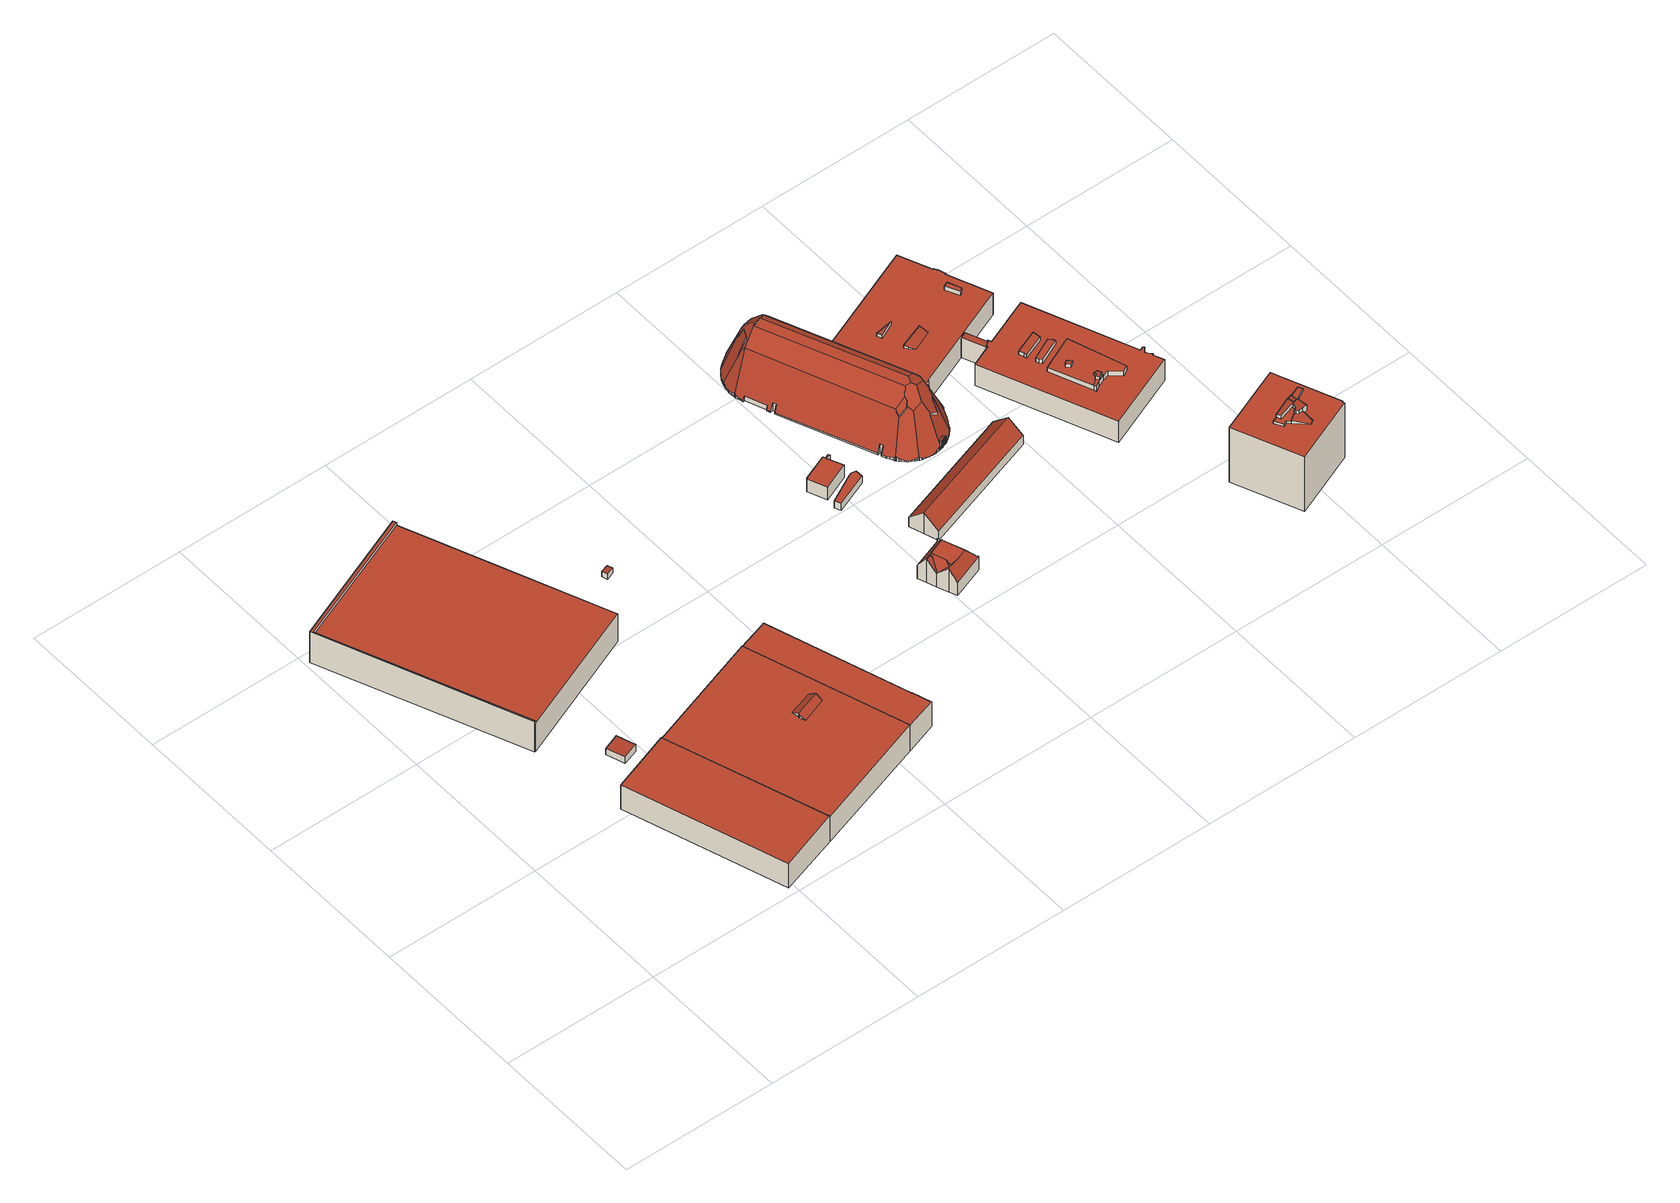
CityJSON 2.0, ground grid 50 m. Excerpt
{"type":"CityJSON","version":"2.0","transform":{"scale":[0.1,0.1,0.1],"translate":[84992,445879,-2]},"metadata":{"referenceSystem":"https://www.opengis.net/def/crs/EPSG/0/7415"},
"CityObjects":{
"building1":{"type":"Building","attributes":{"b3_dak_type":"horizontal","b3_h_dak_50p":2.83,"b3_h_dak_70p":2.88,"b3_h_dak_max":3.09,"b3_h_dak_min":2.67,"b3_h_maaiveld":0.302,"b3_kas_warenhuis":false,"b3_mutatie_ahn3_ahn4":false,"b3_opp_buitenmuur":57.67,"b3_opp_dak_plat":32.29,"b3_opp_dak_schuin":0,"b3_opp_grond":32.24,"b3_opp_scheidingsmuur":0,"b3_reconstructie_onvolledig":false,"b3_rmse_lod12":0.0981,"b3_rmse_lod13":0.0981,"b3_rmse_lod22":0.0319,"b3_val3dity_lod12":"[]","b3_val3dity_lod13":"[]","b3_val3dity_lod22":"[]","b3_volume_lod12":83.05,"b3_volume_lod13":83.05,"b3_volume_lod22":81.59,"geconstateerd":false,"oorspronkelijkbouwjaar":2008,"status":"Pand in gebruik"},"children":["building1-1"]},
"building1-1":{"type":"BuildingPart","parents":["building1"],"geometry":[{"type":"Solid","lod":"2.2","boundaries":[[[[0,1,2,3]],[[4,2,1,5]],[[6,3,2,4]],[[7,0,3,6]],[[5,1,0,7]],[[5,7,6,4]]]],"semantics":{"surfaces":[{"type":"GroundSurface"},{"type":"WallSurface","on_footprint_edge":true},{"type":"RoofSurface"}],"values":[[0,1,1,1,1,2]]}}]},
"building2":{"type":"Building","attributes":{"b3_bag_bag_overlap":0,"b3_dak_type":"multiple horizontal","b3_h_dak_50p":10.96,"b3_h_dak_70p":11.06,"b3_h_dak_max":12.07,"b3_h_dak_min":0.29,"b3_h_maaiveld":0.06,"b3_kas_warenhuis":false,"b3_mutatie_ahn3_ahn4":false,"b3_opp_buitenmuur":1866.48,"b3_opp_dak_plat":4660.78,"b3_opp_dak_schuin":0,"b3_opp_grond":3141.78,"b3_opp_scheidingsmuur":853.73,"b3_reconstructie_onvolledig":false,"b3_rmse_lod12":0.382,"b3_rmse_lod13":0.382,"b3_rmse_lod22":0.343,"b3_val3dity_lod12":"[]","b3_val3dity_lod13":"[]","b3_val3dity_lod22":"[]","b3_volume_lod12":34561.96,"b3_volume_lod13":34561.96,"b3_volume_lod22":34295.86,"geconstateerd":false,"oorspronkelijkbouwjaar":2005,"status":"Pand in gebruik"},"children":["building2-1"]},
"building2-1":{"type":"BuildingPart","parents":["building2"],"geometry":[{"type":"Solid","lod":"2.2","boundaries":[[[[8,9,10,11,12,13,14]],[[15,11,10,16]],[[17,13,12,18]],[[19,14,13,17]],[[18,12,11,15,20]],[[20,15,21,22]],[[22,21,23,24]],[[24,23,8,14,19]],[[16,10,9,25]],[[25,9,8,23]],[[24,19,17,18,20,22]],[[25,23,21,15,16]]]],"semantics":{"surfaces":[{"type":"GroundSurface"},{"type":"WallSurface","on_footprint_edge":true},{"type":"WallSurface","on_footprint_edge":false},{"type":"RoofSurface"}],"values":[[0,1,1,1,1,2,2,1,1,1,3,3]]}}]},
"building3":{"type":"Building","attributes":{"b3_dak_type":"multiple horizontal","b3_h_dak_50p":10.21,"b3_h_dak_70p":10.35,"b3_h_dak_max":11.86,"b3_h_dak_min":0.53,"b3_h_maaiveld":0.493,"b3_kas_warenhuis":false,"b3_mutatie_ahn3_ahn4":false,"b3_opp_buitenmuur":2417.68,"b3_opp_dak_plat":3738.74,"b3_opp_dak_schuin":44.16,"b3_opp_grond":3737.67,"b3_opp_scheidingsmuur":0,"b3_reconstructie_onvolledig":false,"b3_rmse_lod12":0.601,"b3_rmse_lod13":0.601,"b3_rmse_lod22":0.551,"b3_val3dity_lod12":"[]","b3_val3dity_lod13":"[]","b3_val3dity_lod22":"[]","b3_volume_lod12":36832.55,"b3_volume_lod13":36832.55,"b3_volume_lod22":36379.75,"geconstateerd":false,"oorspronkelijkbouwjaar":2008,"status":"Pand in gebruik"},"children":["building3-1"]},
"building3-1":{"type":"BuildingPart","parents":["building3"],"geometry":[{"type":"Solid","lod":"2.2","boundaries":[[[[26,27,28,29,30,31,32,33,34,35]],[[36,29,28,37]],[[37,28,27,38]],[[39,32,31,40,41]],[[41,40,42,43]],[[44,33,32,39]],[[45,46,47,48]],[[48,47,49]],[[43,42,34,33,44]],[[50,30,29,36]],[[40,31,30,50,51]],[[52,26,35,53]],[[54,53,35,34,42]],[[51,50,53,54]],[[46,45,55]],[[56,57,58]],[[59,60,61]],[[60,59,57,56]],[[38,27,26,52]],[[43,44,39,41]],[[51,54,42,40],[57,59,61,49,47,46,55,58]],[[61,60,45,48,49]],[[60,56,58,55,45]],[[38,52,53,50,36,37]]]],"semantics":{"surfaces":[{"type":"GroundSurface"},{"type":"WallSurface","on_footprint_edge":true},{"type":"WallSurface","on_footprint_edge":false},{"type":"RoofSurface"}],"values":[[0,1,1,1,2,1,2,2,1,1,1,1,1,2,2,2,2,2,1,3,3,3,3,3]]}}]},
"building4":{"type":"Building","attributes":{"b3_dak_type":"horizontal","b3_h_dak_50p":2.05,"b3_h_dak_70p":2.08,"b3_h_dak_max":2.19,"b3_h_dak_min":1.9,"b3_h_maaiveld":-0.047,"b3_kas_warenhuis":false,"b3_mutatie_ahn3_ahn4":false,"b3_opp_buitenmuur":18.71,"b3_opp_dak_plat":0,"b3_opp_dak_schuin":4.89,"b3_opp_grond":4.87,"b3_opp_scheidingsmuur":0,"b3_reconstructie_onvolledig":false,"b3_rmse_lod12":0.0731,"b3_rmse_lod13":0.0731,"b3_rmse_lod22":0.0333,"b3_val3dity_lod12":"[]","b3_val3dity_lod13":"[]","b3_val3dity_lod22":"[]","b3_volume_lod12":10.34,"b3_volume_lod13":10.34,"b3_volume_lod22":10.16,"geconstateerd":false,"oorspronkelijkbouwjaar":1990,"status":"Pand in gebruik"},"children":["building4-1"]},
"building4-1":{"type":"BuildingPart","parents":["building4"],"geometry":[{"type":"Solid","lod":"2.2","boundaries":[[[[62,63,64,65]],[[66,64,63,67]],[[68,65,64,66]],[[69,62,65,68]],[[67,63,62,69]],[[67,69,68,66]]]],"semantics":{"surfaces":[{"type":"GroundSurface"},{"type":"WallSurface","on_footprint_edge":true},{"type":"RoofSurface"}],"values":[[0,1,1,1,1,2]]}}]},
"building5":{"type":"Building","attributes":{"b3_bouwlagen":2,"b3_dak_type":"slanted","b3_h_dak_50p":7.4,"b3_h_dak_70p":8.25,"b3_h_dak_max":8.49,"b3_h_dak_min":4.58,"b3_h_maaiveld":-0.528,"b3_kas_warenhuis":false,"b3_mutatie_ahn3_ahn4":false,"b3_opp_buitenmuur":268.4,"b3_opp_dak_plat":43.96,"b3_opp_dak_schuin":165.72,"b3_opp_grond":138.03,"b3_opp_scheidingsmuur":0,"b3_reconstructie_onvolledig":false,"b3_rmse_lod12":1.63,"b3_rmse_lod13":1.63,"b3_rmse_lod22":0.0899,"b3_val3dity_lod12":"[]","b3_val3dity_lod13":"[]","b3_val3dity_lod22":"[]","b3_volume_lod12":1212.67,"b3_volume_lod13":1212.67,"b3_volume_lod22":1038.82,"geconstateerd":false,"oorspronkelijkbouwjaar":1927,"status":"Pand in gebruik"},"children":["building5-1"]},
"building5-1":{"type":"BuildingPart","parents":["building5"],"geometry":[{"type":"Solid","lod":"2.2","boundaries":[[[[70,71,72,73,74,75,76,77,78]],[[79,72,71,80]],[[81,74,73,82]],[[83,75,74,81]],[[84,76,75,83,85]],[[86,87,88]],[[89,90,91,92,93]],[[93,92,94,95]],[[96,97,87]],[[87,86,98]],[[97,96,99]],[[100,77,76,84]],[[101,78,77,100,102]],[[82,73,72,79]],[[95,94,103]],[[102,100,104]],[[105,106,107]],[[106,70,78,101]],[[80,71,70,106,105]],[[85,83,90,89]],[[91,90,108]],[[85,89,93,95,103,109,104,100,84]],[[106,101,102,104,109,103,110,107]],[[110,98,86,88,82,79,80,105,107]],[[97,111,81,82,88,87]],[[91,108,111,97,99,92]],[[108,90,83,81,111]],[[98,110,103,94,92,99,96,87]]]],"semantics":{"surfaces":[{"type":"GroundSurface"},{"type":"WallSurface","on_footprint_edge":true},{"type":"WallSurface","on_footprint_edge":false},{"type":"RoofSurface"}],"values":[[0,1,1,1,1,2,2,2,2,2,2,1,1,1,2,2,2,1,1,2,2,3,3,3,3,3,3,3]]}}]},
"building6":{"type":"Building","attributes":{"b3_dak_type":"horizontal","b3_h_dak_50p":4.57,"b3_h_dak_70p":4.59,"b3_h_dak_max":4.75,"b3_h_dak_min":4.5,"b3_h_maaiveld":-0.339,"b3_kas_warenhuis":false,"b3_mutatie_ahn3_ahn4":false,"b3_opp_buitenmuur":168.07,"b3_opp_dak_plat":60.3,"b3_opp_dak_schuin":0,"b3_opp_grond":60.3,"b3_opp_scheidingsmuur":0,"b3_reconstructie_onvolledig":false,"b3_rmse_lod12":0.0344,"b3_rmse_lod13":0.0344,"b3_rmse_lod22":0.0294,"b3_val3dity_lod12":"[]","b3_val3dity_lod13":"[]","b3_val3dity_lod22":"[]","b3_volume_lod12":297.01,"b3_volume_lod13":297.01,"b3_volume_lod22":296.45,"geconstateerd":false,"oorspronkelijkbouwjaar":1976,"status":"Pand in gebruik"},"children":["building6-1"]},
"building6-1":{"type":"BuildingPart","parents":["building6"],"geometry":[{"type":"Solid","lod":"2.2","boundaries":[[[[112,113,114,115,116,117,118,119,120,121,122,123]],[[124,115,114,125]],[[126,113,112,127]],[[125,114,113,126]],[[128,119,118,129]],[[130,120,119,128]],[[127,112,123,131]],[[131,123,122,132]],[[132,122,121,133]],[[134,116,115,124]],[[135,117,116,134]],[[133,121,120,130]],[[129,118,117,135]],[[129,135,134,124,125,126,127,131,132,133,130,128]]]],"semantics":{"surfaces":[{"type":"GroundSurface"},{"type":"WallSurface","on_footprint_edge":true},{"type":"RoofSurface"}],"values":[[0,1,1,1,1,1,1,1,1,1,1,1,1,2]]}}]},
"building7":{"type":"Building","attributes":{"b3_dak_type":"horizontal","b3_h_dak_50p":2.43,"b3_h_dak_70p":2.45,"b3_h_dak_max":2.55,"b3_h_dak_min":2.33,"b3_h_maaiveld":-0.311,"b3_kas_warenhuis":false,"b3_mutatie_ahn3_ahn4":false,"b3_opp_buitenmuur":78.84,"b3_opp_dak_plat":32.49,"b3_opp_dak_schuin":0,"b3_opp_grond":32.48,"b3_opp_scheidingsmuur":0,"b3_reconstructie_onvolledig":false,"b3_rmse_lod12":0.0736,"b3_rmse_lod13":0.0736,"b3_rmse_lod22":0.0652,"b3_val3dity_lod12":"[]","b3_val3dity_lod13":"[]","b3_val3dity_lod22":"[]","b3_volume_lod12":89.5,"b3_volume_lod13":89.5,"b3_volume_lod22":89.12,"geconstateerd":false,"oorspronkelijkbouwjaar":1991,"status":"Pand in gebruik"},"children":["building7-1"]},
"building7-1":{"type":"BuildingPart","parents":["building7"],"geometry":[{"type":"Solid","lod":"2.2","boundaries":[[[[136,137,138,139,140,141]],[[142,137,136,143]],[[144,139,138,145]],[[145,138,137,142]],[[146,140,139,144]],[[147,141,140,146]],[[143,136,141,147]],[[143,147,146,144,145,142]]]],"semantics":{"surfaces":[{"type":"GroundSurface"},{"type":"WallSurface","on_footprint_edge":true},{"type":"RoofSurface"}],"values":[[0,1,1,1,1,1,1,2]]}}]},
"building8":{"type":"Building","attributes":{"b3_dak_type":"slanted","b3_h_dak_50p":5.04,"b3_h_dak_70p":5.95,"b3_h_dak_max":7.55,"b3_h_dak_min":2.9,"b3_h_maaiveld":-0.644,"b3_kas_warenhuis":false,"b3_mutatie_ahn3_ahn4":false,"b3_opp_buitenmuur":398.16,"b3_opp_dak_plat":0,"b3_opp_dak_schuin":542.51,"b3_opp_grond":396.91,"b3_opp_scheidingsmuur":0,"b3_reconstructie_onvolledig":false,"b3_rmse_lod12":1.5,"b3_rmse_lod13":1.5,"b3_rmse_lod22":0.0813,"b3_val3dity_lod12":"[]","b3_val3dity_lod13":"[]","b3_val3dity_lod22":"[]","b3_volume_lod12":2595.58,"b3_volume_lod13":2595.58,"b3_volume_lod22":2259.47,"geconstateerd":false,"oorspronkelijkbouwjaar":1901,"status":"Pand in gebruik"},"children":["building8-1"]},
"building8-1":{"type":"BuildingPart","parents":["building8"],"geometry":[{"type":"Solid","lod":"2.2","boundaries":[[[[148,149,150,151,152,153]],[[154,148,153,155]],[[155,153,152,156]],[[157,151,150,158]],[[158,150,149,159]],[[156,152,151,157]],[[159,149,148,154]],[[156,157,158,159]],[[159,154,155,156]]]],"semantics":{"surfaces":[{"type":"GroundSurface"},{"type":"WallSurface","on_footprint_edge":true},{"type":"RoofSurface"}],"values":[[0,1,1,1,1,1,1,2,2]]}}]},
"building9":{"type":"Building","attributes":{"b3_bag_bag_overlap":0,"b3_dak_type":"slanted","b3_h_dak_50p":7.78,"b3_h_dak_70p":12.25,"b3_h_dak_max":20.84,"b3_h_dak_min":-0.52,"b3_h_maaiveld":-0.459,"b3_kas_warenhuis":false,"b3_mutatie_ahn3_ahn4":false,"b3_opp_buitenmuur":1090.68,"b3_opp_dak_plat":1174.62,"b3_opp_dak_schuin":3130.81,"b3_opp_grond":2486.77,"b3_opp_scheidingsmuur":16.02,"b3_reconstructie_onvolledig":false,"b3_rmse_lod12":5.49,"b3_rmse_lod13":4.56,"b3_rmse_lod22":0.513,"b3_val3dity_lod12":"[]","b3_val3dity_lod13":"[]","b3_val3dity_lod22":"[302]","b3_volume_lod12":32640.48,"b3_volume_lod13":37015.77,"b3_volume_lod22":27208.82,"geconstateerd":false,"oorspronkelijkbouwjaar":1976,"status":"Pand in gebruik"},"children":["building9-1"]},
"building9-1":{"type":"BuildingPart","parents":["building9"],"geometry":[{"type":"MultiSurface","lod":"2.2","boundaries":[[[160,161,162,163,164,165,166,167,168,169,170,171,172,173,174,175,176,177,178,179,180,181,182,183,184,185,186,187,188,189,190,191,192,193,194,195,196,197,198,199,200,201,202,203,204,205,206,207,208,209,210,211,212,213,214,215,216,217,218,219,220,221,222,223,224,225,226,227,228,229,230,231,232,233,234,235,236,237,238,239,240,241,242,243,244,245,246,247,248,249,250,251,252,253,254,255,256,257,258,259,260,261,262,263,264,265,266,267,268,269,270,271,272,273,274,275,276,277,278,279,280,281,282,283,284,285,286,287,288,289,290,291,292,293,294,295,296,297,298,299,300]],[[301,284,283,302]],[[303,295,294,304]],[[305,306,296,295,303]],[[307,308,306,305]],[[309,223,222,310]],[[311,312,313,314]],[[315,297,296,306]],[[316,298,297,315]],[[317,318,319,320]],[[321,322,323,324]],[[325,278,277,326]],[[302,283,282,327]],[[328,329,330,331,332]],[[333,287,286,334]],[[335,336,337]],[[338,339,340,341]],[[342,343,344,345]],[[346,272,271,331]],[[347,268,267,348]],[[349,276,275,350]],[[345,344,336,335]],[[350,275,274,351]],[[352,258,257,353]],[[354,273,272,346]],[[355,259,258,352]],[[353,257,256,356]],[[332,331,271,270,357]],[[358,254,253,359]],[[357,270,269,360]],[[361,266,265,362]],[[360,269,268,347]],[[348,267,266,361]],[[363,252,251,364]],[[365,279,278,325]],[[366,263,262,367]],[[368,280,279,365]],[[367,262,261,369]],[[369,261,260,370]],[[371,281,280,368]],[[370,260,259,355]],[[364,251,250,372]],[[327,282,281,371]],[[334,286,285,373]],[[374,289,288,375]],[[359,253,252,363]],[[376,245,244,377]],[[377,244,243,378]],[[379,248,247,380]],[[381,237,236,382]],[[380,247,246,383]],[[384,241,240,385]],[[385,240,239,386]],[[386,239,238,387]],[[387,238,237,381]],[[388,290,289,374]],[[389,234,233,390]],[[391,235,234,389]],[[382,236,235,391]],[[390,233,232,392]],[[392,232,231,393]],[[394,230,229,395]],[[393,231,230,394]],[[395,229,228,396]],[[396,228,227,397]],[[398,226,225,399]],[[397,227,226,398]],[[400,220,219,401]],[[399,225,224,402]],[[403,404,405,406]],[[407,408,404,403]],[[409,217,216,410]],[[411,221,220,400]],[[412,208,207,413]],[[413,207,206]],[[401,219,218,414]],[[415,212,211,416]],[[410,216,215,417]],[[417,215,214,418]],[[418,214,213,419]],[[419,213,212,415]],[[408,407,420]],[[205,421,422]],[[423,210,209,424]],[[424,209,208,412]],[[425,204,203,426]],[[427,202,201,428]],[[428,201,200,429]],[[421,205,204,425]],[[429,200,199,430]],[[426,203,202,427]],[[431,192,191,432]],[[433,193,192,431,434]],[[435,194,193,433]],[[436,437,198,197,438]],[[434,431,439]],[[438,197,196,440]],[[440,196,195,441]],[[432,191,190,442]],[[443,188,187,444]],[[444,187,186,445]],[[445,186,185,446]],[[442,190,189,447]],[[448,449,450]],[[451,184,183,452]],[[453,182,181,454]],[[446,185,184,451]],[[455,180,179,456]],[[456,179,178,457]],[[454,181,180,455]],[[457,178,177,458]],[[458,177,176,459]],[[459,176,175,460]],[[460,461,462]],[[463,174,173,464]],[[461,460,175,174,463]],[[464,173,172,465]],[[465,172,171,466]],[[467,468,469,470]],[[468,467,471]],[[472,169,168,473]],[[474,163,162,475]],[[473,168,167,476]],[[476,167,166,477]],[[477,166,165,478]],[[470,469,164,163,474]],[[475,162,161,479]],[[447,189,188,443]],[[441,195,194,435]],[[375,288,287,333]],[[480,481,482]],[[324,323,449,448]],[[483,291,290,388]],[[452,183,182,453]],[[372,250,249,484]],[[484,249,248,379]],[[383,246,245,376]],[[373,285,284,301]],[[378,243,242,485]],[[485,242,241,384]],[[486,487,488]],[[356,256,255,489]],[[406,405,490]],[[491,492,493,494]],[[495,496,497]],[[329,328,497]],[[498,499,500]],[[501,502,503]],[[504,505,506,507]],[[507,506,508,509]],[[510,511,512]],[[513,514,515]],[[516,517,515]],[[517,516,518]],[[511,510,519]],[[489,255,254,358]],[[514,513,343,342]],[[414,218,217,409]],[[520,264,263,366]],[[310,222,221,411]],[[402,224,223,309]],[[521,522,523]],[[494,493,523]],[[522,521,524]],[[492,491,525]],[[526,527,318,317]],[[482,481,528,529]],[[314,313,308,307]],[[530,300,299,531,532]],[[532,531,312,311]],[[533,534,505,504]],[[509,508,534,533]],[[535,536,537,538]],[[539,537,536]],[[540,536,535]],[[341,340,541]],[[542,354,541]],[[351,274,273,354,542]],[[500,499,543,544]],[[545,546,547]],[[544,543,547]],[[548,549,550]],[[502,501,550]],[[362,265,264,520]],[[551,160,300,530]],[[552,553,554]],[[529,528,322,321]],[[487,486,555]],[[437,436,556]],[[430,199,198,437]],[[557,558,559]],[[496,495,559]],[[549,548,560]],[[531,299,298,316]],[[478,165,164,469]],[[416,211,210,423]],[[330,329,561]],[[326,277,276,349,562]],[[562,349,339,338]],[[563,564,565]],[[558,557,565]],[[566,567,564,568]],[[567,566,569]],[[568,564,563,570]],[[571,293,292,546,545]],[[304,294,293,571]],[[546,292,291,483]],[[320,319,527,526]],[[466,171,170,553,552]],[[553,170,169,472]],[[479,161,160,551]],[[462,572,524,445,446,451,452,453,454,455,456,457,458,459,460]],[[517,518,484,379,380,383,376,377,378,485,510,512]],[[514,342,345,335,337,489,358,359,363,364,372,484,518,516,515]],[[573,520,366,367,369,370,355,352,353,356,489,337,336]],[[310,411,400,401,414,409,410,417,418,419,415,416,574,407,403,406]],[[575,576,560,519,577]],[[490,577,519,510,485,384,385,386,387,381,382,391,389,390,392,393,394,395,396,397,398,399,402,309,310,406]],[[509,533,504,507]],[[540,578,579,525,491,494,523,522,524,572]],[[578,540,535,538,580,581,582]],[[362,520,573,488,487,583,328,332,357,360,347,348,361]],[[529,321,324,448,450,584,480,482]],[[549,560,576,582,581,502,550]],[[492,556,439,431,432,442,447,443,444,445,524,521,523,493]],[[574,579,578,582,576,575,420,407]],[[556,436,438,440,441,435,433,434,439]],[[560,548,555,486,488,573,336,344,343,513,515,517,512,511,519]],[[585,503,502,581,580]],[[531,316,315,306,308,313,312]],[[577,490,405,404,408,420,575]],[[416,423,424,412,413,206,422,421,425,426,427,428,429,430,437,556,492,525,579,574]],[[586,585,580,538,537,539,587,588,570]],[[585,586,583,487,555,548,550,501,503]],[[330,561,338,341,541,354,346,331]],[[339,349,350,351,542,541,340]],[[567,569,334,373,301,302,327,371,368,365,325,326,562,338,561,329,497,496,559,558,565,564]],[[570,563,565,557,559,495,497,328,583,586]],[[320,526,317]],[[466,552,554,588,587,539,536,540,572,462,461,463,464,465]],[[553,472,473,476,477,478,469,468,471,589,590,498,500,544,547,546,483,388,374,375,333,334,569,566,568,570,588,554]],[[479,551,530,532,311,314,307,305,303,304,571,545,547,543,499,498,590,589,471,467,470,474,475],[527,319,318],[322,528,481,480,584,450,449,323],[506,505,534,508]]],"semantics":{"surfaces":[{"type":"GroundSurface"},{"type":"WallSurface","on_footprint_edge":true},{"type":"WallSurface","on_footprint_edge":false},{"type":"RoofSurface"}],"values":[0,1,1,1,2,1,2,1,1,2,2,1,1,2,1,2,2,2,1,1,1,2,1,1,1,1,1,1,1,1,1,1,1,1,1,1,1,1,1,1,1,1,1,1,1,1,1,1,1,1,1,1,1,1,1,1,1,1,1,1,1,1,1,1,1,1,1,1,1,2,2,1,1,1,1,1,1,1,1,1,1,2,1,1,1,1,1,1,1,1,1,1,1,1,1,2,1,1,1,1,1,1,1,2,1,1,1,1,1,1,1,1,1,2,1,1,1,1,2,2,1,1,1,1,1,1,1,1,1,1,2,2,1,1,1,1,1,1,1,1,2,1,2,2,2,2,2,2,2,2,2,2,2,2,2,1,2,1,1,1,1,2,2,2,2,2,2,2,1,2,2,2,2,2,2,2,2,1,2,2,2,2,2,1,1,2,2,2,2,1,2,2,2,1,1,1,2,1,2,2,2,2,2,2,1,1,1,2,1,1,1,3,3,3,3,3,3,3,3,3,3,3,3,3,3,3,3,3,3,3,3,3,3,3,3,3,3,3,3,3,3,3]}}]},
"building10":{"type":"Building","attributes":{"b3_dak_type":"multiple horizontal","b3_h_dak_50p":7.75,"b3_h_dak_70p":7.84,"b3_h_dak_max":10.6,"b3_h_dak_min":3.22,"b3_h_maaiveld":-0.454,"b3_kas_warenhuis":false,"b3_mutatie_ahn3_ahn4":false,"b3_opp_buitenmuur":1443.39,"b3_opp_dak_plat":1376.35,"b3_opp_dak_schuin":3.15,"b3_opp_grond":1142.93,"b3_opp_scheidingsmuur":16.02,"b3_reconstructie_onvolledig":false,"b3_rmse_lod12":0.841,"b3_rmse_lod13":0.748,"b3_rmse_lod22":0.189,"b3_val3dity_lod12":"[]","b3_val3dity_lod13":"[]","b3_val3dity_lod22":"[]","b3_volume_lod12":9458.8,"b3_volume_lod13":9428.94,"b3_volume_lod22":9686.29,"geconstateerd":false,"oorspronkelijkbouwjaar":2011,"status":"Pand in gebruik"},"children":["building10-1"]},
"building10-1":{"type":"BuildingPart","parents":["building10"],"geometry":[{"type":"Solid","lod":"2.2","boundaries":[[[[591,592,593,594,595,596,597,598,599,600,601,602,603,604,605,606,607,608,609]],[[610,603,602,611]],[[612,608,607,613]],[[614,606,605,615]],[[616,617,618,619]],[[620,621,622,623]],[[624,594,593,625]],[[626,595,594,624]],[[627,628,592,591,629]],[[630,596,595,626,631]],[[631,626,628,627]],[[629,591,609,632]],[[615,605,604,633,634]],[[634,633,635,636]],[[633,604,603,610]],[[613,607,606,614]],[[637,638,617,616]],[[639,640,641,642]],[[642,641,643,644]],[[645,646,647,648]],[[648,647,649,650]],[[651,652,646,645]],[[653,597,596,630]],[[654,598,597,653]],[[655,656,640,639]],[[657,599,598,654]],[[623,622,638,637]],[[658,659,660,661]],[[644,643,662,663]],[[664,665,666,667]],[[668,669,652,651]],[[670,671,672,673]],[[674,675,676,677]],[[677,676,621,620]],[[678,679,675,674,680]],[[636,635,665,664]],[[681,682,679,678]],[[619,618,682,681]],[[680,674,683,684]],[[685,686,684,687]],[[688,689,690,691]],[[673,672,689,688]],[[625,593,592,628]],[[692,693,671,670]],[[667,666,694,695]],[[650,649,696,697]],[[697,696,669,668]],[[691,690,693,692]],[[632,609,608,612]],[[663,662,656,655]],[[687,684,683,659,658]],[[661,660,698,699]],[[699,698,700,701]],[[701,700,686,685]],[[611,602,601,694]],[[695,694,601,600,702]],[[702,600,599,657]],[[700,698,660,659,683,674,677,620,623,637,616,619],[693,690,689,672,671]],[[625,628,626,624]],[[697,668,651,645,648,650]],[[691,692,670,673,688]],[[663,655,639,642,644]],[[701,685,687,658,661,699]],[[686,700,619,681,678,680,684]],[[611,694,666,665,635,633,610]],[[702,657,654,653,630,631,627,629,632,612,613,614,615,634,636,664,667,695],[656,662,643,641,640],[669,696,649,647,646,652],[682,618,617,638,622,621,676,675,679]]]],"semantics":{"surfaces":[{"type":"GroundSurface"},{"type":"WallSurface","on_footprint_edge":true},{"type":"WallSurface","on_footprint_edge":false},{"type":"RoofSurface"}],"values":[[0,1,1,1,2,2,1,1,1,1,2,1,1,2,1,1,2,2,2,2,2,2,1,1,2,1,2,2,2,2,2,2,2,2,2,2,2,2,2,2,2,2,1,2,2,2,2,2,1,2,2,2,2,2,1,1,1,3,3,3,3,3,3,3,3,3]]}}]},
"building11":{"type":"Building","attributes":{"b3_dak_type":"multiple horizontal","b3_h_dak_50p":19.41,"b3_h_dak_70p":19.44,"b3_h_dak_max":21.55,"b3_h_dak_min":6.36,"b3_h_maaiveld":-1.77,"b3_kas_warenhuis":false,"b3_mutatie_ahn3_ahn4":false,"b3_opp_buitenmuur":1994.7,"b3_opp_dak_plat":570.33,"b3_opp_dak_schuin":19.37,"b3_opp_grond":520.15,"b3_opp_scheidingsmuur":0,"b3_reconstructie_onvolledig":false,"b3_rmse_lod12":0.804,"b3_rmse_lod13":0.804,"b3_rmse_lod22":0.458,"b3_val3dity_lod12":"[]","b3_val3dity_lod13":"[]","b3_val3dity_lod22":"[]","b3_volume_lod12":11032.22,"b3_volume_lod13":11032.24,"b3_volume_lod22":11084.91,"geconstateerd":false,"oorspronkelijkbouwjaar":2008,"status":"Pand in gebruik"},"children":["building11-1"]},
"building11-1":{"type":"BuildingPart","parents":["building11"],"geometry":[{"type":"Solid","lod":"2.2","boundaries":[[[[703,704,705,706,707,708,709]],[[710,709,708,711]],[[712,704,703,713]],[[714,715,713,716]],[[711,708,707,717]],[[717,707,706,718]],[[716,713,703,709,710]],[[719,720,721,722]],[[723,724,722,725]],[[726,727,715,714]],[[727,705,704,712]],[[718,706,705,727,726]],[[728,729,730,731]],[[732,728,733,734]],[[734,733,735,736]],[[736,735,737,738]],[[738,737,724,723,739]],[[731,730,740,741]],[[742,743,744,745]],[[746,747,748,729,728,732]],[[745,744,749,750]],[[751,750,749,748,747]],[[752,753,747,746]],[[754,755,750,751]],[[756,757,753,752]],[[758,759,760,757,756]],[[757,760,761,755,754]],[[755,761,743,742]],[[762,763,764,759,758]],[[765,766,764,763]],[[741,740,720,719]],[[725,722,721,767]],[[768,769,763,762]],[[739,723,770,771]],[[767,766,765]],[[771,770,769,768]],[[727,712,713,715]],[[718,726,714,716,710,711,717],[743,761,760,759,764,766,767,721,720,740,730,729,748,749,744]],[[757,754,751,747,753]],[[755,742,745,750]],[[741,719,722,724,737,735,733,728,731]],[[769,770,723,725,767,765,763]],[[771,768,762,758,756,752,746,732,734,736,738,739]]]],"semantics":{"surfaces":[{"type":"GroundSurface"},{"type":"WallSurface","on_footprint_edge":true},{"type":"WallSurface","on_footprint_edge":false},{"type":"RoofSurface"}],"values":[[0,1,1,2,1,1,1,2,2,2,1,1,2,2,2,2,2,2,2,2,2,2,2,2,2,2,2,2,2,2,2,2,2,2,2,2,3,3,3,3,3,3,3]]}}]}
},
"vertices":[
[452,712,23],[471,654,23],[422,637,23],[402,695,23],[422,637,48],[471,654,50],[402,695,46],[452,712,49],
[435,1618,21],[560,1310,21],[688,996,21],[266,824,21],[262,823,21],[5,1455,21],[431,1629,21],[266,824,129],[688,996,129],[5,1455,140],[262,823,139],[431,1629,140],[266,824,139],[12,1447,130],[12,1447,140],[435,1618,130],[435,1618,140],[560,1310,130],
[974,732,25],[1119,286,25],[1120,287,25],[1139,226,25],[1038,193,25],[662,71,25],[471,9,25],[306,514,25],[496,576,25],[873,699,25],[1139,226,119],[1120,287,119],[1119,286,119],[471,9,119],[662,71,120],[662,71,125],[496,576,120],[496,576,125],[306,514,119],[827,404,138],[827,404,124],[827,399,124],[827,399,135],[834,382,124],[1038,193,123],[1038,193,126],[974,732,119],[873,699,123],[873,699,126],[825,428,124],[906,444,130],[906,444,125],[901,450,125],[909,431,125],[909,431,138],[914,411,125],
[831,1217,20],[837,1200,20],[811,1191,20],[805,1208,20],[811,1191,41],[837,1200,39],[805,1208,41],[831,1217,39],
[1602,599,15],[1602,597,15],[1499,560,15],[1489,586,15],[1477,620,15],[1466,650,15],[1456,677,15],[1552,712,15],[1560,715,15],[1499,560,65],[1602,597,65],[1477,620,67],[1489,586,105],[1466,650,104],[1456,677,65],[1466,650,107],[1503,592,105],[1503,592,103],[1503,591,104],[1484,657,106],[1484,657,103],[1484,657,93],[1491,659,103],[1491,659,106],[1491,661,103],[1491,661,105],[1504,602,103],[1504,602,93],[1538,602,103],[1506,616,103],[1552,712,65],[1560,715,65],[1552,712,77],[1543,680,103],[1548,690,92],[1602,599,68],[1602,599,65],[1600,598,67],[1488,651,95],[1544,681,103],[1568,613,102],[1479,620,67],
[1515,1131,17],[1536,1083,17],[1451,1048,17],[1427,1107,17],[1429,1108,17],[1428,1109,17],[1510,1143,17],[1510,1142,17],[1511,1142,17],[1513,1136,17],[1527,1141,17],[1529,1135,17],[1427,1107,66],[1451,1048,65],[1536,1083,66],[1515,1131,66],[1510,1142,66],[1510,1143,66],[1511,1142,66],[1529,1135,66],[1527,1141,66],[1513,1136,66],[1429,1108,66],[1428,1109,66],
[1560,1038,17],[1454,995,17],[1445,1014,17],[1534,1061,17],[1544,1065,17],[1559,1062,17],[1454,995,44],[1560,1038,44],[1534,1061,45],[1445,1014,44],[1544,1065,45],[1559,1062,45],
[1588,749,14],[1573,794,14],[1558,839,14],[1954,969,14],[1969,924,14],[1984,879,14],[1588,749,49],[1984,879,48],[1969,924,92],[1954,969,48],[1558,839,49],[1573,794,93],
[2220,1297,15],[1885,1158,15],[1885,1157,15],[1873,1152,15],[1875,1146,15],[1876,1144,15],[1885,1147,15],[1886,1142,15],[1887,1137,15],[1888,1128,15],[1889,1123,15],[1889,1122,15],[1889,1114,15],[1889,1106,15],[1888,1100,15],[1887,1096,15],[1887,1093,15],[1885,1087,15],[1883,1079,15],[1881,1073,15],[1878,1065,15],[1875,1061,15],[1872,1055,15],[1867,1047,15],[1865,1044,15],[1861,1039,15],[1857,1035,15],[1853,1031,15],[1846,1025,15],[1843,1022,15],[1838,1018,15],[1830,1013,15],[1826,1011,15],[1824,1010,15],[1820,1008,15],[1813,1006,15],[1809,1004,15],[1803,1003,15],[1799,1002,15],[1797,1001,15],[1792,1000,15],[1786,1000,15],[1782,999,15],[1776,999,15],[1771,999,15],[1765,1000,15],[1760,1000,15],[1751,1002,15],[1742,1004,15],[1738,1005,15],[1732,1007,15],[1730,1008,15],[1728,1009,15],[1723,1012,15],[1719,1014,15],[1713,1017,15],[1706,1022,15],[1702,1025,15],[1698,1029,15],[1691,1035,15],[1688,1039,15],[1684,1044,15],[1682,1046,15],[1681,1047,15],[1678,1052,15],[1673,1061,15],[1669,1068,15],[1663,1083,15],[1672,1086,15],[1668,1096,15],[1659,1092,15],[1540,1381,15],[1548,1385,15],[1544,1395,15],[1535,1392,15],[1530,1404,15],[1534,1406,15],[1508,1471,15],[1503,1469,15],[1501,1476,15],[1499,1484,15],[1497,1493,15],[1496,1497,15],[1496,1501,15],[1495,1508,15],[1495,1518,15],[1496,1527,15],[1497,1535,15],[1499,1543,15],[1501,1548,15],[1502,1552,15],[1505,1560,15],[1508,1568,15],[1512,1574,15],[1517,1582,15],[1520,1586,15],[1522,1588,15],[1528,1595,15],[1535,1601,15],[1540,1606,15],[1545,1609,15],[1549,1612,15],[1557,1616,15],[1565,1620,15],[1567,1621,15],[1574,1624,15],[1582,1626,15],[1591,1628,15],[1597,1629,15],[1602,1629,15],[1611,1630,15],[1617,1630,15],[1620,1629,15],[1625,1629,15],[1629,1628,15],[1638,1626,15],[1645,1624,15],[1647,1623,15],[1655,1620,15],[1663,1616,15],[1671,1611,15],[1676,1608,15],[1680,1605,15],[1685,1601,15],[1690,1596,15],[1695,1592,15],[1699,1587,15],[1702,1582,15],[1706,1577,15],[1709,1572,15],[1713,1565,15],[1716,1558,15],[1768,1433,15],[1770,1428,15],[2109,1567,15],[2151,1466,15],[2154,1467,15],[2172,1475,15],[2186,1440,15],[2168,1433,15],[2165,1431,15],[1690,1596,28],[1685,1601,24],[2151,1466,98],[2109,1567,97],[2154,1467,98],[2154,1467,45],[2158,1456,98],[2158,1456,45],[1681,1047,29],[1682,1046,31],[2166,1438,98],[2166,1438,45],[2160,1457,45],[2160,1457,98],[2172,1475,45],[2186,1440,45],[1887,1355,109],[1887,1355,97],[1938,1379,97],[1938,1379,110],[1915,1294,109],[1915,1294,98],[1910,1292,98],[1910,1292,109],[1655,1620,20],[1647,1623,24],[1680,1605,21],[1625,1585,147],[1625,1585,145],[1625,1585,143],[1617,1630,18],[1617,1630,35],[1702,1582,35],[1699,1587,39],[1561,1563,152],[1561,1563,151],[1559,1563,149],[1641,1616,50],[1641,1616,18],[1625,1624,19],[1625,1624,32],[1569,1549,187],[1569,1549,175],[1560,1561,152],[1560,1561,153],[1620,1629,18],[1597,1629,27],[1591,1628,26],[1645,1624,18],[1638,1626,18],[1629,1628,19],[1535,1601,21],[1528,1595,23],[1625,1629,18],[1540,1606,20],[1522,1588,28],[1611,1630,31],[1517,1582,27],[1512,1574,24],[1602,1629,28],[1582,1626,27],[1574,1624,29],[1508,1568,23],[1505,1560,23],[1663,1616,18],[1565,1620,31],[1557,1616,25],[1671,1611,18],[1549,1612,22],[1545,1609,21],[1676,1608,19],[1502,1552,25],[1695,1592,33],[1709,1572,29],[1706,1577,32],[1495,1518,20],[1495,1508,23],[1496,1501,27],[1499,1543,23],[1497,1535,20],[1508,1471,32],[1534,1406,32],[1496,1527,19],[1497,1493,26],[1499,1484,21],[1501,1476,19],[1503,1469,18],[1713,1565,27],[1535,1392,18],[1544,1395,45],[1530,1404,18],[1548,1385,45],[1540,1381,19],[1659,1092,21],[1668,1096,48],[1672,1086,48],[1663,1083,21],[1669,1068,21],[1673,1061,22],[1688,1039,25],[1691,1035,23],[1678,1052,26],[1736,1066,169],[1736,1066,163],[1715,1071,140],[1715,1071,144],[1737,1068,173],[1737,1068,166],[1702,1025,18],[1706,1022,18],[1684,1044,29],[1742,1004,20],[1751,1002,17],[1698,1029,19],[1728,1009,26],[1730,1008,28],[1713,1017,19],[1719,1014,21],[1723,1012,23],[1744,1074,184],[1765,1000,16],[1761,1000,15],[1732,1007,26],[1738,1005,22],[1771,999,17],[1776,999,18],[1782,999,21],[1786,1000,23],[1792,1000,27],[1797,1001,31],[1826,1011,17],[1830,1013,16],[1824,1010,44],[1826,1011,44],[1820,1008,45],[1799,1002,47],[1799,1002,33],[1803,1003,46],[1816,1017,45],[1809,1004,46],[1813,1006,45],[1838,1018,17],[1846,1025,21],[1853,1031,26],[1857,1035,31],[1861,1039,28],[1843,1022,19],[1917,1280,104],[1917,1280,98],[1931,1267,98],[1865,1044,24],[1867,1047,22],[1872,1055,20],[1875,1061,19],[1878,1065,19],[1881,1073,21],[1883,1079,24],[1885,1087,28],[1887,1093,32],[1887,1096,35],[1887,1096,44],[1870,1099,83],[1888,1100,44],[1889,1106,45],[1889,1114,47],[1889,1122,50],[1873,1139,98],[1873,1139,66],[1875,1146,55],[1875,1146,98],[1856,1148,98],[1888,1128,40],[1887,1137,35],[1873,1152,98],[1885,1157,98],[1886,1142,32],[1885,1147,30],[1876,1144,55],[1885,1158,98],[1996,1294,98],[1987,1321,98],[1987,1321,108],[1716,1558,26],[1501,1548,26],[1496,1497,30],[1579,1558,185],[1579,1558,192],[1577,1564,177],[1520,1586,30],[1714,1081,152],[1793,1036,130],[1793,1036,127],[1822,1043,104],[1822,1043,114],[1628,1571,167],[1628,1571,176],[1626,1582,151],[1822,1229,98],[1753,1395,97],[1753,1395,98],[1606,1526,222],[1606,1526,224],[1616,1529,220],[2158,1353,114],[2158,1353,98],[2141,1393,98],[2141,1393,114],[2126,1387,98],[2126,1387,114],[1542,1511,164],[1542,1511,163],[1538,1521,149],[1556,1522,176],[1556,1522,188],[1541,1524,151],[1536,1524,139],[1536,1524,143],[1530,1525,123],[1543,1510,164],[1567,1621,32],[1822,1065,159],[1822,1065,148],[1822,1054,130],[1830,1058,129],[1793,1039,136],[1882,1372,108],[1882,1372,97],[1974,1316,98],[1974,1316,108],[2165,1431,98],[2168,1433,45],[2168,1433,98],[2148,1344,114],[2148,1344,98],[1815,1109,204],[1815,1109,203],[1815,1109,202],[1809,1110,208],[1816,1109,201],[1815,1094,199],[1625,1628,19],[1625,1629,19],[1743,1418,97],[1743,1418,99],[1768,1433,97],[1768,1433,27],[1744,1419,97],[1586,1521,225],[1586,1521,218],[1601,1525,223],[2220,1297,98],[1889,1123,50],[1889,1123,45],[1865,1122,101],[1585,1542,206],[1798,1007,47],[1644,1575,149],[1644,1575,143],[1638,1573,155],[1580,1519,216],[1629,1590,127],[1645,1624,25],[1651,1559,168],[1651,1559,173],[1648,1566,159],[1653,1558,174],[1653,1558,172],[1651,1559,179],[1658,1559,162],[1655,1550,179],[1770,1428,97],[1826,1083,172],[1576,1565,175],[1748,1053,159],[1743,1082,194],[1755,1095,216],[1715,1087,161],[1783,1082,212],[1778,1055,174],[1798,1117,217],[1779,1110,224],[1773,1092,221],[1610,1566,187],[1948,1274,98],[1625,1534,217],[1629,1542,209],[1817,1109,201],[1830,1128,179],[1846,1172,98],[1825,1223,98],
[2086,1154,15],[2085,1158,15],[2055,1228,15],[2074,1236,15],[2101,1172,15],[2105,1162,15],[2255,1224,15],[2255,1223,15],[2256,1223,15],[2394,889,15],[2406,894,15],[2415,898,15],[2429,864,15],[2413,858,15],[2408,855,15],[2422,821,15],[2185,723,15],[2019,1125,15],[2019,1126,15],[2429,864,54],[2415,898,53],[2019,1125,98],[2185,723,97],[2422,821,97],[2408,855,97],[2152,984,114],[2152,984,97],[2205,854,97],[2205,854,115],[2299,843,115],[2299,843,97],[2319,854,97],[2319,854,115],[2074,1236,94],[2055,1228,93],[2101,1172,94],[2085,1158,98],[2085,1158,93],[2086,1154,98],[2105,1162,98],[2101,1172,98],[2019,1126,98],[2413,858,54],[2413,858,97],[2401,869,53],[2401,869,97],[2259,1033,114],[2259,1033,97],[2132,1081,110],[2132,1081,97],[2139,1067,97],[2139,1067,110],[2140,1057,97],[2140,1057,110],[2230,1054,111],[2230,1054,97],[2220,1067,97],[2220,1067,110],[2151,1033,97],[2151,1033,111],[2233,1048,111],[2233,1048,97],[2255,1224,98],[2255,1223,98],[2206,1111,110],[2206,1111,97],[2256,1223,98],[2242,884,124],[2242,884,115],[2228,882,115],[2228,882,125],[2209,1085,97],[2209,1085,110],[2398,876,97],[2398,876,53],[2410,890,53],[2410,890,97],[2162,1015,111],[2162,1015,97],[2193,960,124],[2193,960,114],[2189,953,114],[2189,953,125],[2249,865,115],[2249,865,97],[2268,872,97],[2268,872,115],[2224,856,115],[2224,856,97],[2249,865,116],[2209,845,115],[2209,845,97],[2247,872,115],[2247,872,116],[2231,861,124],[2231,861,116],[2247,872,124],[2202,944,125],[2202,944,114],[2213,953,114],[2213,953,124],[2203,965,124],[2203,965,114],[2406,894,53],[2406,894,97],[2154,1024,97],[2154,1024,111],[2230,875,115],[2230,875,125],[2224,870,115],[2224,870,125],[2394,889,97],
[2625,319,2],[2626,316,2],[2623,315,2],[2624,311,2],[2417,225,2],[2330,436,2],[2541,523,2],[2541,523,214],[2330,436,214],[2626,316,88],[2625,319,88],[2622,317,214],[2622,317,89],[2625,319,214],[2417,225,214],[2624,311,214],[2458,352,222],[2458,352,214],[2467,343,214],[2467,343,222],[2490,358,227],[2490,358,222],[2467,343,225],[2623,315,214],[2623,315,89],[2445,379,223],[2445,379,214],[2430,373,214],[2430,373,223],[2445,379,234],[2452,367,222],[2452,367,234],[2504,383,222],[2504,383,233],[2501,365,222],[2501,365,234],[2490,358,234],[2445,345,214],[2445,345,223],[2568,416,221],[2568,416,214],[2560,430,214],[2560,430,221],[2507,407,232],[2507,407,229],[2507,407,214],[2524,414,214],[2524,414,222],[2524,414,227],[2510,385,233],[2510,385,229],[2526,392,227],[2526,392,221],[2526,390,233],[2526,390,228],[2529,354,235],[2529,354,214],[2526,390,214],[2526,392,214],[2514,352,235],[2514,352,223],[2514,352,214],[2518,315,215],[2518,315,214],[2505,306,214],[2501,350,235],[2501,350,224],[2492,355,226],[2492,355,235]
]}
